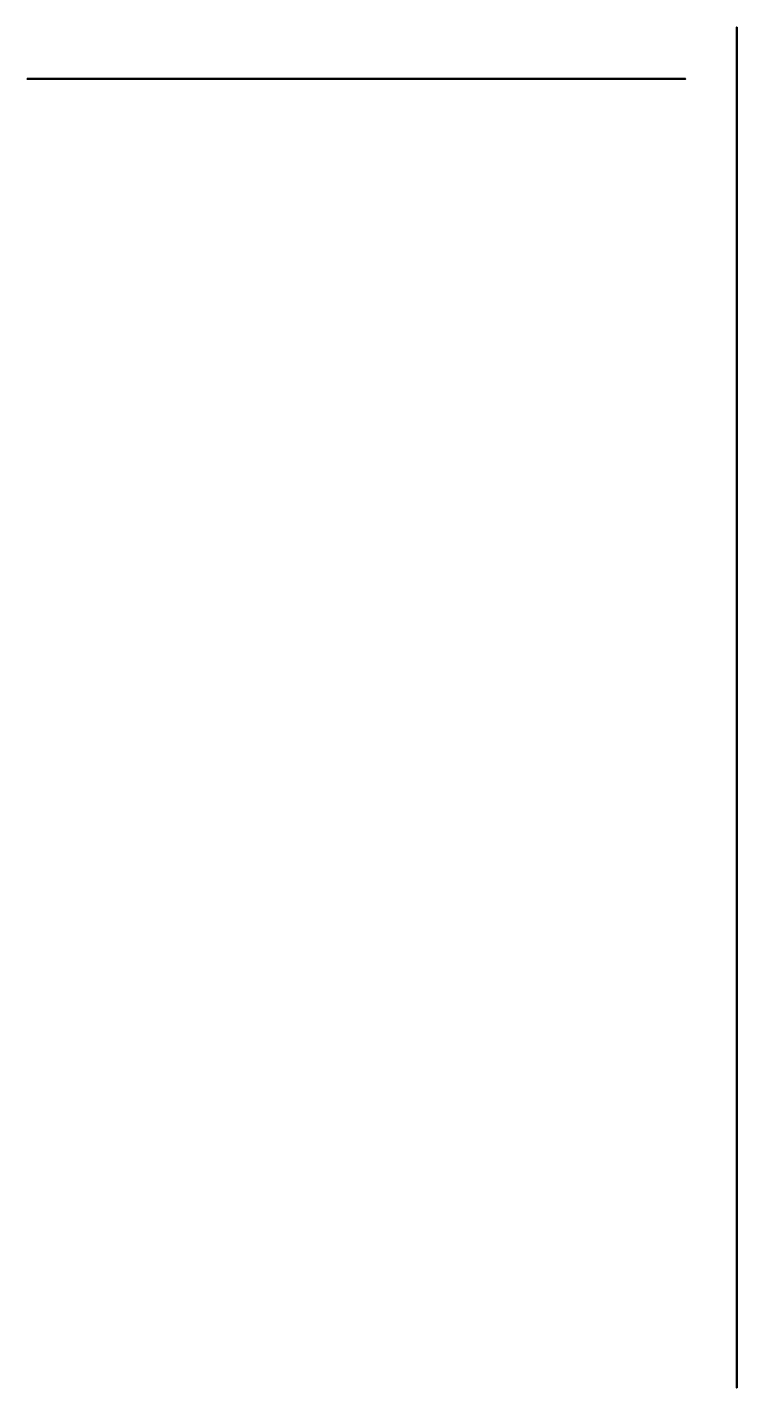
# Model space of a CAD drawing. Header units: metres. Extents: x -64 to -52.5, y 285.8 to 307.8.
import ezdxf

# ---------------------------------------------------------------- set-up
doc = ezdxf.new("R2010")
doc.units = ezdxf.units.M
doc.layers.add('Muros_analiticos-1', color=253, linetype='Continuous', lineweight=50)

msp = doc.modelspace()

# ---------------------------------------------------------------- meshes
at = {"layer": 'Muros_analiticos-1'}
mesh = msp.add_polyface(dxfattribs=at)
corners = [(-52.537, 285.796, 10.719), (-52.537, 285.796, 2.788), (-52.537, 286.511, 2.788), (-52.537, 286.511, 3.785), (-52.537, 286.511, 5.836), (-52.537, 287.477, 5.836), (-52.537, 287.477, 3.785), (-52.537, 287.477, 2.788), (-52.537, 289.437, 2.788), (-52.537, 289.437, 3.785), (-52.537, 289.437, 5.836), (-52.537, 290.403, 5.836), (-52.537, 290.403, 3.785), (-52.537, 290.403, 2.788), (-52.537, 290.413, 2.788), (-52.537, 290.413, 3.785), (-52.537, 290.413, 5.836), (-52.537, 291.379, 5.836), (-52.537, 291.379, 3.785), (-52.537, 291.379, 2.788), (-52.537, 292.364, 2.788), (-52.537, 292.364, 5.836), (-52.537, 293.329, 5.836), (-52.537, 293.329, 2.788), (-52.537, 294.314, 2.788), (-52.537, 294.314, 3.785), (-52.537, 294.314, 5.836), (-52.537, 295.28, 5.836), (-52.537, 295.28, 3.785), (-52.537, 295.28, 2.788), (-52.537, 295.29, 2.788), (-52.537, 295.29, 3.785), (-52.537, 295.29, 5.836), (-52.537, 296.255, 5.836), (-52.537, 296.255, 3.785), (-52.537, 296.255, 2.788), (-52.537, 297.24, 2.788), (-52.537, 297.24, 3.785), (-52.537, 297.24, 5.836), (-52.537, 298.206, 5.836), (-52.537, 298.206, 3.785), (-52.537, 298.206, 2.788), (-52.537, 298.216, 2.788), (-52.537, 298.216, 3.785), (-52.537, 298.216, 5.836), (-52.537, 299.182, 5.836), (-52.537, 299.182, 3.785), (-52.537, 299.182, 2.788), (-52.537, 300.166, 2.788), (-52.537, 300.166, 5.836), (-52.537, 301.132, 5.836), (-52.537, 301.132, 2.788), (-52.537, 302.117, 2.788), (-52.537, 302.117, 3.785), (-52.537, 302.117, 5.836), (-52.537, 303.083, 5.836), (-52.537, 303.083, 3.785), (-52.537, 303.083, 2.788), (-52.537, 305.043, 2.788), (-52.537, 305.043, 3.785), (-52.537, 305.043, 5.836), (-52.537, 306.009, 5.836), (-52.537, 306.009, 3.785), (-52.537, 306.009, 2.788), (-52.537, 306.019, 2.788), (-52.537, 306.019, 3.785), (-52.537, 306.019, 5.836), (-52.537, 306.984, 5.836), (-52.537, 306.984, 3.785), (-52.537, 306.984, 2.788), (-52.537, 307.805, 2.788), (-52.537, 307.805, 5.845), (-52.537, 305.043, 5.845), (-52.537, 305.043, 8.893), (-52.537, 307.805, 8.893), (-52.537, 307.805, 10.719), (-52.537, 295.28, 6.842), (-52.537, 295.28, 5.845), (-52.537, 294.314, 5.845), (-52.537, 294.314, 6.842), (-52.537, 294.314, 8.893), (-52.537, 295.28, 8.893), (-52.537, 305.029, 6.842), (-52.537, 305.029, 5.845), (-52.537, 304.063, 5.845), (-52.537, 304.063, 6.842), (-52.537, 304.063, 8.893), (-52.537, 305.029, 8.893), (-52.537, 303.083, 6.842), (-52.537, 303.083, 5.845), (-52.537, 302.117, 5.845), (-52.537, 302.117, 6.842), (-52.537, 302.117, 8.893), (-52.537, 303.083, 8.893), (-52.537, 291.379, 6.842), (-52.537, 291.379, 5.845), (-52.537, 290.413, 5.845), (-52.537, 290.413, 6.842), (-52.537, 290.413, 8.893), (-52.537, 291.379, 8.893), (-52.537, 298.206, 6.842), (-52.537, 298.206, 5.845), (-52.537, 297.24, 5.845), (-52.537, 297.24, 6.842), (-52.537, 297.24, 8.893), (-52.537, 298.206, 8.893), (-52.537, 296.255, 6.842), (-52.537, 296.255, 5.845), (-52.537, 295.29, 5.845), (-52.537, 295.29, 6.842), (-52.537, 295.29, 8.893), (-52.537, 296.255, 8.893), (-52.537, 301.132, 5.845), (-52.537, 300.166, 5.845), (-52.537, 300.166, 8.893), (-52.537, 301.132, 8.893), (-52.537, 293.329, 5.845), (-52.537, 292.364, 5.845), (-52.537, 292.364, 8.893), (-52.537, 293.329, 8.893), (-52.537, 288.453, 6.842), (-52.537, 288.453, 5.845), (-52.537, 287.487, 5.845), (-52.537, 287.487, 6.842), (-52.537, 287.487, 8.893), (-52.537, 288.453, 8.893), (-52.537, 287.477, 6.842), (-52.537, 287.477, 5.845), (-52.537, 286.511, 5.845), (-52.537, 286.511, 6.842), (-52.537, 286.511, 8.893), (-52.537, 287.477, 8.893)]
mesh.append_faces([[corners[k] for k in face] for face in [(34, 37, 36, 35), (46, 49, 48, 47), (63, 65, 64), (12, 15, 14, 13), (6, 9, 8, 7)]], dxfattribs={"vtx0": -1})
mesh.append_faces([[corners[k] for k in face] for face in [(125, 98, 120), (124, 0, 125)]], dxfattribs={"vtx0": -1, "vtx1": -1})
mesh.append_faces([[corners[k] for k in face] for face in [(90, 50, 112, 91), (100, 113, 45, 101), (83, 72, 60, 84), (55, 89, 84, 56), (77, 108, 32), (97, 10, 120, 98), (127, 122, 5, 128), (59, 56, 84, 60)]], dxfattribs={"vtx0": -1, "vtx1": -1, "vtx2": -1})
mesh.append_faces([[corners[k] for k in face] for face in [(107, 102, 38, 33)]], dxfattribs={"vtx0": -1, "vtx1": -1, "vtx2": -1, "vtx3": -1})
mesh.append_faces([[corners[k] for k in face] for face in [(101, 44, 39, 38), (0, 124, 131, 130), (50, 90, 54, 53), (96, 16, 11, 10), (121, 9, 6, 5)]], dxfattribs={"vtx0": -1, "vtx1": -1, "vtx3": -1})
mesh.append_faces([[corners[k] for k in face] for face in [(85, 88, 93, 86), (91, 112, 115, 92), (49, 113, 112, 50), (54, 90, 89, 55), (33, 38, 37, 34), (38, 102, 101), (71, 67, 66, 72), (119, 80, 79, 116), (0, 130, 129, 1), (126, 123, 122, 127), (76, 109, 108, 77), (65, 63, 62, 66), (22, 26, 25, 23), (11, 16, 15, 12), (128, 5, 4), (96, 17, 16)]], dxfattribs={"vtx0": -1, "vtx2": -1})
mesh.append_faces([[corners[k] for k in face] for face in [(75, 87, 86, 93), (75, 93, 92, 115), (0, 119, 118, 99), (0, 99, 98, 125), (0, 111, 110, 81), (0, 81, 80, 119), (116, 79, 78, 26), (22, 117, 116, 26), (17, 96, 95, 21), (1, 129, 128, 4), (49, 46, 45, 113)]], dxfattribs={"vtx0": -1, "vtx2": -1, "vtx3": -1})
mesh.append_faces([[corners[k] for k in face] for face in [(51, 50, 53, 52), (41, 40, 43, 42), (69, 68, 70), (57, 56, 59, 58), (29, 28, 30), (24, 23, 25)]], dxfattribs={"vtx1": -1})
mesh.append_faces([[corners[k] for k in face] for face in [(115, 114, 75), (83, 82, 72), (45, 44, 101), (97, 96, 10), (122, 121, 5), (62, 61, 66), (22, 21, 117)]], dxfattribs={"vtx1": -1, "vtx2": -1})
mesh.append_faces([[corners[k] for k in face] for face in [(105, 104, 75, 114), (0, 75, 104, 111), (95, 94, 117, 21), (61, 60, 72, 66), (32, 31, 27, 77)]], dxfattribs={"vtx1": -1, "vtx2": -1, "vtx3": -1})
mesh.append_faces([[corners[k] for k in face] for face in [(82, 87, 73, 72), (89, 88, 85, 84), (100, 105, 114, 113), (103, 102, 107, 106), (104, 103, 106, 111), (40, 39, 44, 43), (108, 107, 33, 32), (94, 99, 118, 117), (76, 81, 110, 109), (126, 131, 124, 123), (78, 77, 27, 26), (121, 120, 10, 9), (68, 67, 71, 70), (31, 30, 28, 27), (18, 17, 21, 20)]], dxfattribs={"vtx1": -1, "vtx3": -1})
mesh.append_faces([[corners[k] for k in face] for face in [(20, 19, 18), (3, 2, 1, 4)]], dxfattribs={"vtx2": -1})
mesh.append_faces([[corners[k] for k in face] for face in [(75, 74, 73, 87)]], dxfattribs={"vtx2": -1, "vtx3": -1})
mesh = msp.add_polyface(dxfattribs=at)
corners = [(-53.369, 306.969, 2.845), (-64.016, 306.969, 2.845), (-64.016, 306.969, -0.108), (-53.369, 306.969, -0.108), (-61.146, 306.969, 2.169), (-60.181, 306.969, 2.169), (-60.181, 306.969, 0.025), (-61.146, 306.969, 0.025), (-63.097, 306.969, 2.169), (-62.131, 306.969, 2.169), (-62.131, 306.969, 0.025), (-63.097, 306.969, 0.025), (-58.717, 306.969, 0.025), (-59.683, 306.969, 0.025), (-59.683, 306.969, 2.169), (-58.717, 306.969, 2.169), (-58.708, 306.969, 2.169), (-57.742, 306.969, 2.169), (-57.742, 306.969, 0.025), (-58.708, 306.969, 0.025), (-55.294, 306.969, 2.169), (-54.328, 306.969, 2.169), (-54.328, 306.969, 0.025), (-55.294, 306.969, 0.025)]
mesh.append_faces([[corners[k] for k in face] for face in [(12, 19, 2, 13)]], dxfattribs={"vtx0": -1, "vtx1": -1, "vtx2": -1})
mesh.append_faces([[corners[k] for k in face] for face in [(16, 15, 1, 0), (1, 14, 5, 4)]], dxfattribs={"vtx0": -1, "vtx1": -1, "vtx3": -1})
mesh.append_faces([[corners[k] for k in face] for face in [(21, 0, 3, 22), (5, 14, 13, 6), (9, 4, 7, 10), (1, 15, 14)]], dxfattribs={"vtx0": -1, "vtx2": -1})
mesh.append_faces([[corners[k] for k in face] for face in [(0, 21, 20, 17), (2, 7, 6, 13), (2, 11, 10, 7)]], dxfattribs={"vtx0": -1, "vtx2": -1, "vtx3": -1})
mesh.append_faces([[corners[k] for k in face] for face in [(17, 16, 0)]], dxfattribs={"vtx1": -1, "vtx2": -1})
mesh.append_faces([[corners[k] for k in face] for face in [(23, 22, 3, 18), (9, 8, 1, 4)]], dxfattribs={"vtx1": -1, "vtx2": -1, "vtx3": -1})
mesh.append_faces([[corners[k] for k in face] for face in [(12, 15, 16, 19), (18, 17, 20, 23), (3, 2, 19, 18), (2, 1, 8, 11)]], dxfattribs={"vtx1": -1, "vtx3": -1})

doc.saveas('drawing.dxf')
